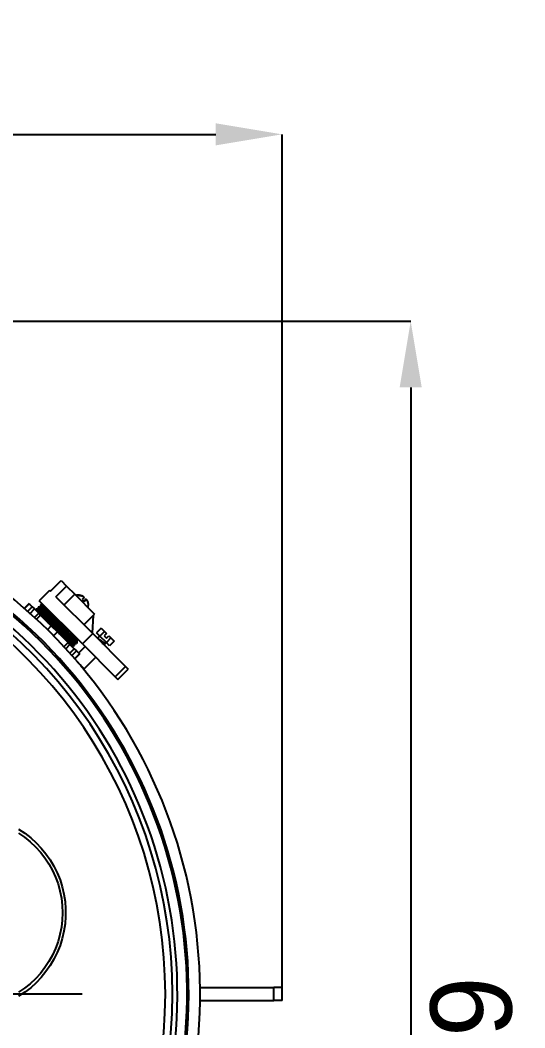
# Model space of a CAD drawing. Header units: millimetres. Extents: x 107291 to 113922, y -130611 to -125922.
# Drawn here: x 108698 to 109009, y -129083 to -128463 of the extents above; entities that cross this region are included whole.
import ezdxf

# ---------------------------------------------------------------- set-up
doc = ezdxf.new("R2010")
doc.units = ezdxf.units.MM
doc.header["$LTSCALE"] = 13
doc.linetypes.add('CENTERX2', pattern=[101.6, 63.5, -12.7, 12.7, -12.7])
for name, color, linetype in [('中心符号线', 7, 'CENTERX2'), ('几何体', 7, 'Continuous'), ('尺寸', 3, 'Continuous')]:
    doc.layers.add(name, color=color, linetype=linetype)
doc.styles.add('SLDTEXTSTYLE0', font='')
doc.styles.get('SLDTEXTSTYLE0').set_extended_font_data('汉仪长仿宋体')
doc.dimstyles.new('SLDDIMSTYLE0', dxfattribs={"dimtxt": 50, "dimasz": 40.8, "dimexe": 0, "dimexo": 0.0625, "dimgap": 12.5, "dimtad": 2, "dimdec": 0, "dimrnd": 1e-09, "dimzin": 12, "dimdsep": 46, "dimtxsty": 'SLDTEXTSTYLE0', "dimsah": 1, "dimcen": 0.09, "dimadec": 0, "dimazin": 3, "dimtfac": 1, "dimtdec": 0, "dimtmove": 0, "dimatfit": 0, "dimfxl": 1, "dimfrac": 2, "dimtolj": 1, "dimtzin": 12, "dimarcsym": 0})

# ---------------------------------------------------------------- blocks, each defined once
blk = doc.blocks.new('SW_CENTERMARKSYMBOL_0')
at = {"layer": '中心符号线', "color": 0}
for p, q in [((0, 5), (0, 242)), ((-5, 0), (-242, 0)), ((0, 0), (-2.5, 0)), ((0, 0), (0, 2.5)), ((0, 0), (0, -2.5)), ((0, 0), (2.5, 0)), ((5, 0), (242, 0)), ((0, -5), (0, -242))]:
    blk.add_line(p, q, dxfattribs=at)
blk = doc.blocks.new('*D22')
at = {"layer": 'Defpoints', "color": 0, "transparency": 16777216}
for p in [(108531.36, -128648.06), (108624.3, -129566.79), (108938.26, -129566.79)]:
    blk.add_point(p, dxfattribs=at)
at = {"layer": '尺寸', "color": 0, "lineweight": -2, "transparency": 16777216}
for p, q in [((108531.42, -128648.06), (108938.26, -128648.06)), ((108938.26, -128688.86), (108938.26, -129525.99)), ((108624.36, -129566.79), (108938.26, -129566.79))]:
    blk.add_line(p, q, dxfattribs=at)
at = {"layer": '尺寸', "color": 0, "transparency": 16777216}
for points in [[(108931.46, -128688.86), (108945.06, -128688.86), (108938.26, -128648.06)], [(108931.46, -129525.99), (108945.06, -129525.99), (108938.26, -129566.79)]]:
    blk.add_solid(points, dxfattribs=at)
at = {"layer": '尺寸', "color": 0, "transparency": 16777216, "insert": (108975.76, -129107.43), "char_height": 50, "attachment_point": 5, "rotation": 90, "style": 'SLDTEXTSTYLE0'}
blk.add_mtext('\\A1;919', dxfattribs=at)
blk = doc.blocks.new('*D23')
at = {"layer": 'Defpoints', "color": 0, "transparency": 16777216}
for p in [(108859.05, -128532.98), (107978.05, -129032.32), (108859.05, -129058.32)]:
    blk.add_point(p, dxfattribs=at)
at = {"layer": '尺寸', "color": 0, "lineweight": -2, "transparency": 16777216}
for p, q in [((107978.05, -129032.25), (107978.05, -128532.98)), ((108018.85, -128532.98), (108818.25, -128532.98)), ((108859.05, -129058.25), (108859.05, -128532.98))]:
    blk.add_line(p, q, dxfattribs=at)
at = {"layer": '尺寸', "color": 0, "transparency": 16777216}
for points in [[(108018.85, -128526.18), (108018.85, -128539.78), (107978.05, -128532.98)], [(108818.25, -128526.18), (108818.25, -128539.78), (108859.05, -128532.98)]]:
    blk.add_solid(points, dxfattribs=at)
at = {"layer": '尺寸', "color": 0, "transparency": 16777216, "insert": (108418.55, -128495.48), "char_height": 50, "attachment_point": 5, "style": 'SLDTEXTSTYLE0'}
blk.add_mtext('\\A1;881', dxfattribs=at)

msp = doc.modelspace()

# ---------------------------------------------------------------- linework, layer by layer
at = {"layer": '几何体'}
for p, q in [((108716.36, -128814.35), (108722.93, -128807.77)), ((108719.8, -128817.79), (108726.37, -128811.21)), ((108722.93, -128807.77), (108726.37, -128811.21)), ((108726.37, -128811.21), (108731.37, -128816.21)), ((108715.93, -128813.92), (108709.56, -128820.28)), ((108715.93, -128813.92), (108716.36, -128814.35)), ((108719.8, -128817.79), (108742.44, -128840.43)), ((108731.37, -128816.21), (108724.79, -128822.78)), ((108731.37, -128816.21), (108743.61, -128828.45)), ((108733.31, -128816.73), (108733.4, -128816.82)), ((108703.28, -128821.97), (108700.33, -128824.92)), ((108703.39, -128822.08), (108700.45, -128825.02)), ((108702.39, -128826.73), (108705.22, -128823.91)), ((108703.28, -128821.97), (108703.39, -128822.08)), ((108703.39, -128822.08), (108705.22, -128823.91)), ((108705.22, -128823.91), (108706.57, -128825.27)), ((108709.05, -128824.12), (108708.95, -128824.22)), ((108736.08, -128846.8), (108709.56, -128820.28)), ((108710.39, -128822.78), (108710.29, -128822.88)), ((108710.9, -128822.78), (108710.39, -128822.78)), ((108735.95, -128819.38), (108737.22, -128820.65)), ((108737.08, -128820.5), (108738.4, -128819.19)), ((108737.13, -128820.55), (108738.45, -128819.24)), ((108739.59, -128823.01), (108739.63, -128823.06)), ((108703.83, -128828.01), (108706.57, -128825.27)), ((108706.57, -128825.27), (108709.23, -128827.92)), ((108709.23, -128827.92), (108706.62, -128830.53)), ((108707.7, -128825.47), (108707.61, -128825.56)), ((108707.8, -128831.62), (108710.36, -128829.06)), ((108709.23, -128827.92), (108710.36, -128829.06)), ((108710.36, -128829.06), (108716.93, -128835.63)), ((108716.56, -128827.28), (108715.97, -128827.88)), ((108722.44, -128834.34), (108717.32, -128829.23)), ((108737.04, -128835.02), (108743.61, -128828.45)), ((108742.82, -128829.24), (108742.06, -128840.05)), ((108714.52, -128838.04), (108716.93, -128835.63)), ((108716.93, -128835.63), (108720.69, -128839.39)), ((108747.67, -128837.08), (108744.84, -128839.91)), ((108747.67, -128837.08), (108749.67, -128839.08)), ((108720.69, -128839.39), (108718.28, -128841.8)), ((108720.69, -128839.39), (108727.28, -128845.97)), ((108728.49, -128840.39), (108729.08, -128839.8)), ((108736.08, -128846.8), (108742.44, -128840.43)), ((108742.44, -128840.43), (108762.65, -128860.64)), ((108746.84, -128841.91), (108744.84, -128839.91)), ((108746.05, -128842.53), (108745.29, -128843.28)), ((108746.05, -128842.53), (108746.76, -128841.82)), ((108746.84, -128841.91), (108749.67, -128839.08)), ((108750.84, -128845.91), (108746.84, -128841.91)), ((108750.96, -128840.37), (108749.55, -128841.78)), ((108749.55, -128841.78), (108750.96, -128843.2)), ((108749.67, -128839.08), (108750.96, -128840.37)), ((108753.67, -128843.08), (108750.84, -128845.91)), ((108750.96, -128843.2), (108752.38, -128841.78)), ((108752.38, -128841.78), (108753.67, -128843.08)), ((108753.67, -128843.08), (108755.67, -128845.08)), ((108724.71, -128848.53), (108727.28, -128845.97)), ((108725.8, -128849.71), (108728.41, -128847.1)), ((108727.28, -128845.97), (108728.41, -128847.1)), ((108728.33, -128852.51), (108731.07, -128849.76)), ((108728.41, -128847.1), (108731.07, -128849.76)), ((108731.07, -128849.76), (108732.45, -128851.14)), ((108731.24, -128847.75), (108731.14, -128847.85)), ((108732.58, -128846.41), (108732.48, -128846.51)), ((108737.76, -128848.47), (108733.77, -128852.46)), ((108736.08, -128846.8), (108756.28, -128867)), ((108750.36, -128846.56), (108750.93, -128845.99)), ((108752.84, -128847.91), (108750.84, -128845.91)), ((108755.67, -128845.08), (108752.84, -128847.91)), ((108732.45, -128851.14), (108729.63, -128853.96)), ((108734.27, -128852.97), (108731.33, -128855.91)), ((108731.44, -128856.03), (108734.39, -128853.08)), ((108732.45, -128851.14), (108734.27, -128852.97)), ((108734.27, -128852.97), (108734.39, -128853.08)), ((108737.2, -128862.06), (108744.28, -128854.99)), ((108737.2, -128862.06), (108733.11, -128857.97)), ((108735.6, -128860.95), (108735.94, -128860.94)), ((108736.01, -128860.92), (108736.03, -128860.89)), ((108756.28, -128867), (108762.65, -128860.64)), ((108757.96, -128868.68), (108764.33, -128862.32)), ((108762.65, -128860.64), (108764.33, -128862.32)), ((108756.28, -128867), (108757.96, -128868.68)), ((108808.52, -129058.32), (108854.05, -129058.32)), ((108854.05, -129066.32), (108854.05, -129058.32)), ((108859.05, -129058.32), (108854.05, -129058.32)), ((108859.05, -129066.32), (108859.05, -129058.32)), ((108808.52, -129066.32), (108854.05, -129066.32)), ((108859.05, -129066.32), (108854.05, -129066.32))]:
    msp.add_line(p, q, dxfattribs=at)
at = {"layer": '几何体', "flags": 128}
for points in [[(108696.82, -128960.87), (108700.63, -128963.36), (108704.24, -128966.14), (108707.63, -128969.19), (108710.78, -128972.5), (108713.67, -128976.03), (108716.28, -128979.78), (108718.6, -128983.72), (108720.62, -128987.83), (108722.31, -128992.09), (108723.68, -128996.46), (108724.72, -129000.92), (108725.41, -129005.45), (108725.76, -129010.02), (108725.76, -129014.61), (108725.41, -129019.18), (108724.72, -129023.71), (108723.68, -129028.18), (108722.31, -129032.55), (108720.62, -129036.8), (108718.6, -129040.91), (108716.28, -129044.85), (108713.67, -129048.6), (108710.78, -129052.14), (108707.63, -129055.44), (108704.24, -129058.49), (108700.63, -129061.27), (108696.82, -129063.76)], [(108696.68, -128963.31), (108700.4, -128965.81), (108703.91, -128968.61), (108707.19, -128971.67), (108710.23, -128974.99), (108712.99, -128978.53), (108715.48, -128982.28), (108717.66, -128986.22), (108719.53, -128990.32), (108721.08, -128994.55), (108722.29, -128998.9), (108723.16, -129003.33), (108723.69, -129007.81), (108723.86, -129012.32), (108723.69, -129016.83), (108723.16, -129021.31), (108722.29, -129025.74), (108721.08, -129030.08), (108719.53, -129034.31), (108717.66, -129038.41), (108715.48, -129042.35), (108712.99, -129046.1), (108710.23, -129049.65), (108707.19, -129052.96), (108703.91, -129056.03), (108700.4, -129058.82), (108696.68, -129061.33)]]:
    msp.add_lwpolyline(points, dxfattribs=at)
at = {"layer": '几何体'}
for centre, radius, start, end in [((108494.05, -129062.32), 314.5, 94.10257, 66.32239), ((108494.05, -129062.32), 307.5, 94.19612, 67.17185), ((108494.05, -129062.32), 297.5, 69.91456, 0), ((108494.05, -129062.32), 293.12, 70.04956, 0), ((108494.05, -129062.32), 306.5, 180, 67.27603), ((108494.05, -129062.32), 300.5, 180, 67.77753), ((108494.05, -129062.32), 297.5, 0, 67.93743), ((108494.05, -129062.32), 293.12, 0, 68.07661), ((108733.64, -128822.72), 6, 93.18969, 105), ((108733.64, -128822.72), 6, 345, 356.81031)]:
    msp.add_arc(centre, radius, start, end, dxfattribs=at)
for points, knots in [([(108735.04, -128817.02), (108734.75, -128816.93), (108734.2, -128816.75), (108733.62, -128816.76), (108733.35, -128816.77)], [0, 0, 0, 0, 0.525544, 1, 1, 1, 1]), ([(108733.4, -128816.82), (108734.07, -128816.85), (108735.43, -128816.91), (108736.59, -128817.61), (108737.18, -128817.96)], [0, 0, 0, 0, 0.497268, 1, 1, 1, 1]), ([(108737.13, -128817.91), (108736.8, -128817.68), (108736.32, -128817.33), (108735.75, -128817.21), (108735.58, -128817.17)], [0, 0, 0, 0, 0.697948, 1, 1, 1, 1]), ([(108737.18, -128817.96), (108737.13, -128818.03), (108736.99, -128818.22), (108736.53, -128818.75), (108736.08, -128819.23), (108735.95, -128819.38)], [0, 0, 0, 0, 0.300614, 0.797006, 1, 1, 1, 1]), ([(108708.95, -128824.23), (108708.95, -128824.44), (108708.95, -128824.85), (108708.95, -128825.27), (108708.95, -128825.47)], [0, 0, 0, 0, 0.500001, 1, 1, 1, 1]), ([(108732.48, -128846.51), (108732.31, -128846.36), (108731.97, -128846.06), (108731.12, -128845.27), (108730, -128844.23), (108728.61, -128842.91), (108726.99, -128841.36), (108725.18, -128839.62), (108723.21, -128837.72), (108721.2, -128835.79), (108719.24, -128833.9), (108717.42, -128832.14), (108715.64, -128830.43), (108713.94, -128828.81), (108712.42, -128827.36), (108711.13, -128826.14), (108710.1, -128825.19), (108709.39, -128824.54), (108709, -128824.22), (108708.99, -128824.25), (108708.99, -128824.26)], [0, 0, 0, 0, 0.053593, 0.107185, 0.162147, 0.219087, 0.277678, 0.334618, 0.393208, 0.456019, 0.509612, 0.563204, 0.618166, 0.675106, 0.733697, 0.790637, 0.849228, 0.906168, 0.964759, 1, 1, 1, 1]), ([(108710.3, -128824.12), (108710.09, -128824.12), (108709.68, -128824.12), (108709.26, -128824.12), (108709.05, -128824.12)], [0, 0, 0, 0, 0.499998, 1, 1, 1, 1]), ([(108709.09, -128824.16), (108709.1, -128824.15), (108709.11, -128824.13), (108709.48, -128824.44), (108710.18, -128825.07), (108711.2, -128826.01), (108712.49, -128827.23), (108714.01, -128828.68), (108715.73, -128830.33), (108717.53, -128832.06), (108719.37, -128833.84), (108721.2, -128835.59), (108723.04, -128837.37), (108724.85, -128839.11), (108726.6, -128840.79), (108728.26, -128842.38), (108729.73, -128843.78), (108730.97, -128844.95), (108731.98, -128845.88), (108732.38, -128846.23), (108732.58, -128846.41)], [0, 0, 0, 0, 0.027685, 0.086657, 0.143967, 0.20294, 0.26025, 0.319222, 0.376532, 0.435504, 0.487639, 0.541015, 0.594956, 0.648897, 0.704216, 0.761526, 0.820499, 0.877809, 0.936781, 1, 1, 1, 1]), ([(108710.29, -128822.88), (108710.29, -128823.09), (108710.29, -128823.51), (108710.29, -128823.92), (108710.29, -128824.13)], [0, 0, 0, 0, 0.500001, 1, 1, 1, 1]), ([(108710.3, -128824.12), (108710.4, -128824.18), (108710.59, -128824.31), (108711.7, -128825.32), (108713.35, -128826.85), (108715.49, -128828.89), (108717.98, -128831.28), (108720.69, -128833.89), (108723.46, -128836.55), (108726.11, -128839.09), (108728.47, -128841.35), (108730.39, -128843.17), (108731.85, -128844.53), (108732.36, -128844.97), (108732.61, -128845.19)], [0, 0, 0, 0, 0.084183, 0.167993, 0.252973, 0.336916, 0.421408, 0.506207, 0.58994, 0.674883, 0.759016, 0.839288, 0.920226, 1, 1, 1, 1]), ([(108722.44, -128834.34), (108721.82, -128833.75), (108720.59, -128832.56), (108718.76, -128830.8), (108716.98, -128829.09), (108715.29, -128827.47), (108713.77, -128826.02), (108712.47, -128824.79), (108711.45, -128823.85), (108710.73, -128823.2), (108710.35, -128822.88), (108710.33, -128822.9), (108710.33, -128822.91)], [0, 0, 0, 0, 0.098519, 0.197039, 0.298074, 0.402747, 0.510456, 0.615128, 0.722835, 0.827509, 0.935217, 1, 1, 1, 1]), ([(108710.43, -128822.82), (108710.44, -128822.81), (108710.45, -128822.78), (108710.82, -128823.09), (108711.53, -128823.73), (108712.54, -128824.67), (108713.84, -128825.89), (108715.41, -128827.39), (108716.66, -128828.59), (108717.32, -128829.23)], [0, 0, 0, 0, 0.075171, 0.228152, 0.376823, 0.529805, 0.678474, 0.831455, 1, 1, 1, 1]), ([(108717.32, -128829.23), (108716.79, -128828.69), (108715.72, -128827.62), (108714.31, -128826.22), (108713.07, -128824.98), (108712.07, -128823.97), (108711.34, -128823.24), (108710.92, -128822.83), (108710.91, -128822.81), (108710.9, -128822.81)], [0, 0, 0, 0, 0.141416, 0.284675, 0.427932, 0.579012, 0.73009, 0.881072, 1, 1, 1, 1]), ([(108738.4, -128819.19), (108738.33, -128819.24), (108738.14, -128819.37), (108737.62, -128819.83), (108737.13, -128820.28), (108736.99, -128820.41)], [0, 0, 0, 0, 0.300614, 0.797006, 1, 1, 1, 1]), ([(108737.22, -128820.65), (108737.53, -128820.31), (108738.16, -128819.63), (108738.35, -128819.37), (108738.45, -128819.24)], [0, 0, 0, 0, 0.497268, 1, 1, 1, 1]), ([(108738.45, -128819.24), (108738.67, -128819.57), (108739.24, -128820.47), (108739.59, -128821.81), (108739.59, -128822.74), (108739.59, -128823.01)], [0, 0, 0, 0, 0.300614, 0.797006, 1, 1, 1, 1]), ([(108707.6, -128825.57), (108707.6, -128825.78), (108707.6, -128826.02), (108707.6, -128826.26), (108707.6, -128826.3)], [0, 0, 0, 0, 0.858975, 1, 1, 1, 1]), ([(108731.14, -128847.85), (108730.97, -128847.7), (108730.63, -128847.41), (108729.77, -128846.62), (108728.66, -128845.57), (108727.27, -128844.25), (108725.65, -128842.7), (108723.84, -128840.97), (108721.86, -128839.07), (108719.86, -128837.13), (108717.9, -128835.24), (108716.07, -128833.49), (108714.29, -128831.78), (108712.6, -128830.15), (108711.08, -128828.7), (108709.78, -128827.48), (108708.76, -128826.53), (108708.05, -128825.89), (108707.66, -128825.56), (108707.65, -128825.59), (108707.64, -128825.6)], [0, 0, 0, 0, 0.053593, 0.107185, 0.162147, 0.219087, 0.277678, 0.334618, 0.393208, 0.456019, 0.509612, 0.563204, 0.618166, 0.675106, 0.733697, 0.790637, 0.849228, 0.906168, 0.964759, 1, 1, 1, 1]), ([(108708.96, -128825.46), (108708.75, -128825.46), (108708.33, -128825.46), (108707.92, -128825.46), (108707.71, -128825.46)], [0, 0, 0, 0, 0.499998, 1, 1, 1, 1]), ([(108707.75, -128825.5), (108707.75, -128825.5), (108707.76, -128825.47), (108708.13, -128825.78), (108708.84, -128826.42), (108709.85, -128827.36), (108711.15, -128828.58), (108712.66, -128830.02), (108714.39, -128831.68), (108716.19, -128833.41), (108718.03, -128835.18), (108719.85, -128836.94), (108721.69, -128838.71), (108723.5, -128840.45), (108725.26, -128842.14), (108726.91, -128843.72), (108728.39, -128845.13), (108729.63, -128846.29), (108730.64, -128847.23), (108731.03, -128847.57), (108731.24, -128847.75)], [0, 0, 0, 0, 0.0276851, 0.0866571, 0.1439675, 0.2029399, 0.26025, 0.319222, 0.3765322, 0.4355043, 0.4876394, 0.5410145, 0.5949557, 0.648897, 0.7042158, 0.7615265, 0.8204992, 0.8778092, 0.9367811, 1, 1, 1, 1]), ([(108708.96, -128825.47), (108709.05, -128825.53), (108709.25, -128825.65), (108710.36, -128826.66), (108712, -128828.2), (108714.14, -128830.23), (108716.64, -128832.63), (108719.35, -128835.23), (108722.12, -128837.89), (108724.77, -128840.44), (108727.12, -128842.69), (108729.05, -128844.51), (108730.51, -128845.87), (108731.02, -128846.32), (108731.27, -128846.54)], [0, 0, 0, 0, 0.084183, 0.167993, 0.252973, 0.336916, 0.421408, 0.506207, 0.58994, 0.674883, 0.759016, 0.839288, 0.920226, 1, 1, 1, 1]), ([(108714.83, -128833.53), (108715, -128833.68), (108715.98, -128834.63), (108718.02, -128836.59), (108720.77, -128839.23), (108723.43, -128841.78), (108725.78, -128844.03), (108727.7, -128845.85), (108729.17, -128847.22), (108729.67, -128847.66), (108729.93, -128847.88)], [0, 0, 0, 0, 0.028419, 0.170815, 0.311421, 0.454058, 0.595337, 0.730129, 0.866043, 1, 1, 1, 1]), ([(108733.27, -128845.17), (108733.12, -128845.03), (108732.82, -128844.73), (108732.02, -128843.92), (108730.96, -128842.87), (108729.64, -128841.54), (108728.08, -128839.99), (108726.35, -128838.26), (108724.46, -128836.36), (108723.13, -128835.03), (108722.44, -128834.34)], [0, 0, 0, 0, 0.118885, 0.239334, 0.359784, 0.485593, 0.611411, 0.737691, 0.863971, 1, 1, 1, 1]), ([(108750.26, -128846.56), (108750.22, -128846.56), (108750.12, -128846.58), (108749.7, -128846.34), (108749.05, -128845.92), (108748.26, -128845.35), (108747.43, -128844.75), (108746.63, -128844.16), (108745.96, -128843.72), (108745.56, -128843.47), (108745.46, -128843.45), (108745.46, -128843.45)], [0, 0, 0, 0, 0.074739, 0.206291, 0.337857, 0.469472, 0.60103, 0.73268, 0.864232, 0.995887, 1, 1, 1, 1]), ([(108729.9, -128848.6), (108729.91, -128848.55), (108729.91, -128848.31), (108729.92, -128848.08), (108729.93, -128847.88)], [0, 0, 0, 0, 0.1753519, 1, 1, 1, 1]), ([(108729.93, -128847.88), (108729.93, -128847.92), (108729.92, -128848.06), (108729.91, -128848.3), (108729.91, -128848.5), (108729.91, -128848.6)], [0, 0, 0, 0, 0.1592819, 0.5877631, 1, 1, 1, 1]), ([(108729.93, -128847.88), (108730.03, -128847.88), (108730.23, -128847.87), (108730.63, -128847.86), (108730.94, -128847.85), (108731.14, -128847.85)], [0, 0, 0, 0, 0.255708, 0.511414, 1, 1, 1, 1]), ([(108731.24, -128847.55), (108731.24, -128847.45), (108731.25, -128847.24), (108731.26, -128846.9), (108731.27, -128846.67), (108731.27, -128846.54)], [0, 0, 0, 0, 0.304288, 0.608578, 1, 1, 1, 1]), ([(108731.24, -128847.75), (108731.24, -128847.65), (108731.24, -128847.44), (108731.25, -128847.03), (108731.26, -128846.73), (108731.27, -128846.54)], [0, 0, 0, 0, 0.255137, 0.510274, 1, 1, 1, 1]), ([(108731.27, -128846.54), (108731.37, -128846.53), (108731.58, -128846.53), (108731.98, -128846.52), (108732.28, -128846.51), (108732.48, -128846.51)], [0, 0, 0, 0, 0.255708, 0.511414, 1, 1, 1, 1]), ([(108732.61, -128845.19), (108732.61, -128845.29), (108732.6, -128845.5), (108732.59, -128845.9), (108732.59, -128846.21), (108732.58, -128846.41)], [0, 0, 0, 0, 0.255139, 0.510276, 1, 1, 1, 1]), ([(108732.59, -128846.21), (108732.59, -128846.1), (108732.59, -128845.9), (108732.6, -128845.55), (108732.61, -128845.32), (108732.62, -128845.19)], [0, 0, 0, 0, 0.304289, 0.608578, 1, 1, 1, 1]), ([(108732.61, -128845.19), (108732.72, -128845.19), (108732.94, -128845.18), (108733.16, -128845.18), (108733.27, -128845.17)], [0, 0, 0, 0, 0.499518, 1, 1, 1, 1]), ([(108748.35, -128846.34), (108748.51, -128846.43), (108748.84, -128846.62), (108748.96, -128846.6), (108749.02, -128846.58)], [0, 0, 0, 0, 0.502789, 1, 1, 1, 1]), ([(108749.06, -128846.63), (108749.26, -128846.62), (108749.67, -128846.61), (108750.09, -128846.59), (108750.29, -128846.59)], [0, 0, 0, 0, 0.499504, 1, 1, 1, 1]), ([(108749.21, -128847.2), (108749.21, -128847.15), (108749.2, -128846.96), (108749.2, -128846.77), (108749.19, -128846.62)], [0, 0, 0, 0, 0.241518, 1, 1, 1, 1]), ([(108736.01, -128860.92), (108735.95, -128860.93), (108735.85, -128860.97), (108735.55, -128860.8), (108735.42, -128860.72)], [0, 0, 0, 0, 0.5650978, 1, 1, 1, 1])]:
    msp.add_open_spline(points, degree=3, knots=knots, dxfattribs=at)

# ---------------------------------------------------------------- block references
at = {"layer": '中心符号线'}
msp.add_blockref('SW_CENTERMARKSYMBOL_0', (108494.05, -129062.32), dxfattribs=at)

# ---------------------------------------------------------------- dimensions: what is measured, and where the dimension line sits
at = {"layer": '尺寸'}
dim = msp.add_linear_dim(base=(108859.05, -128532.98), p1=(107978.05, -129032.32), p2=(108859.05, -129058.32), dimstyle='SLDDIMSTYLE0', dxfattribs=at)
dim.commit()
dim.dimension.update_dxf_attribs({"geometry": '*D23', "text_midpoint": (108418.55, -128495.48)})
dim = msp.add_linear_dim(base=(108938.26, -129566.79), p1=(108531.36, -128648.06), p2=(108624.3, -129566.79), angle=90, dimstyle='SLDDIMSTYLE0', dxfattribs=at)
dim.commit()
dim.dimension.update_dxf_attribs({"geometry": '*D22', "text_midpoint": (108975.76, -129107.43)})

doc.saveas('drawing.dxf')
